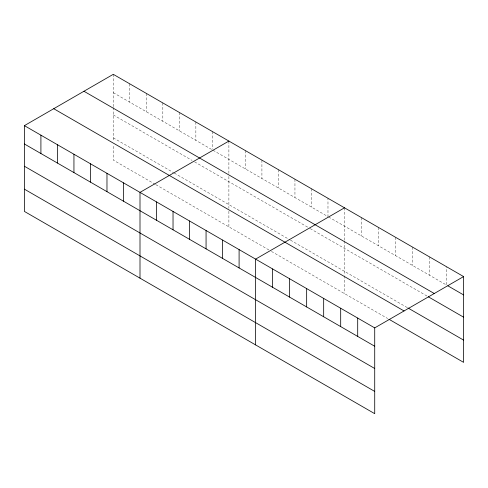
<?xml version="1.0" encoding="UTF-8"?>
<svg xmlns="http://www.w3.org/2000/svg" width="488" height="488" viewBox="0 0 488 488"><rect width="100%" height="100%" fill="white"/><g stroke="black" fill="none" stroke-linecap="round" stroke-linejoin="round"><path stroke-width="0.37" stroke-dasharray="2.44 1.83" d="M113.283 92.671L211.737 149.511M213.012 150.243L327.979 216.623L327.979 198.274M328.613 216.989L446.587 285.096L446.587 266.753M113.283 114.924L192.046 160.399M194.59 161.864L309.557 228.238M310.191 228.61L427.604 296.393M113.283 137.854L173.63 172.691M174.265 173.057L289.866 239.803M290.5 240.169L407.321 307.611M155.208 184.311L113.283 160.107L113.283 144.527M155.843 184.678L268.906 249.954M271.444 251.418L387.685 318.53M429.568 256.932L429.568 275.275M412.555 247.105L412.555 265.454M395.536 237.284L395.536 255.627M378.523 227.457L378.523 245.806M361.51 217.636L361.51 235.978M344.491 207.809L344.491 240.249M344.491 240.993L344.491 275.049M344.491 275.787L344.491 293.593M311.466 188.74L311.466 207.089M294.947 179.206L294.947 197.555M278.435 169.671L278.435 188.014M261.916 160.137L261.916 178.48M245.403 150.603L245.403 168.946M228.89 141.069L228.89 173.508M228.89 176.473L228.89 208.303M228.89 211.274L228.89 226.847M212.371 131.534L212.371 149.145M195.859 122L195.859 140.343M179.346 112.466L179.346 130.808M162.827 102.931L162.827 121.274M146.315 93.391L146.315 111.74M129.802 83.857L129.802 102.206M113.283 74.322L113.283 106.762M113.283 107.506L113.283 141.563"/><path stroke-width="0.73" d="M24.4 125.642L374.717 327.893L374.717 413.678L24.4 211.426L24.4 125.642L113.283 74.322L463.6 276.574L463.6 362.358L388.997 319.286M228.89 141.069L140.001 192.382L140.001 278.166M344.491 207.809L255.608 259.128L255.608 344.912M374.717 327.893L463.6 276.574M447.892 285.852L463.6 294.923M83.954 91.256L434.265 293.514M428.263 296.771L463.6 317.176M407.974 307.989L463.6 340.105M53.735 108.708L404.046 310.96M24.4 143.984L374.717 346.242M24.4 166.243L374.717 368.495M24.4 189.167L374.717 391.419M357.698 318.072L357.698 336.415M340.685 308.245L340.685 326.594M323.672 298.424L323.672 316.767M306.653 288.597L306.653 306.946M289.64 278.776L289.64 297.119M272.621 268.949L272.621 287.298M239.096 249.594L239.096 267.936M222.577 240.059L222.577 258.402M206.064 230.525L206.064 248.868M189.551 220.991L189.551 239.334M173.033 211.456L173.033 229.799M156.52 201.922L156.52 220.265M123.488 182.847L123.488 201.196M106.976 173.313L106.976 191.662M90.457 163.779L90.457 182.128M73.944 154.245L73.944 172.593M57.431 144.71L57.431 163.053M40.913 135.176L40.913 153.519"/></g></svg>
